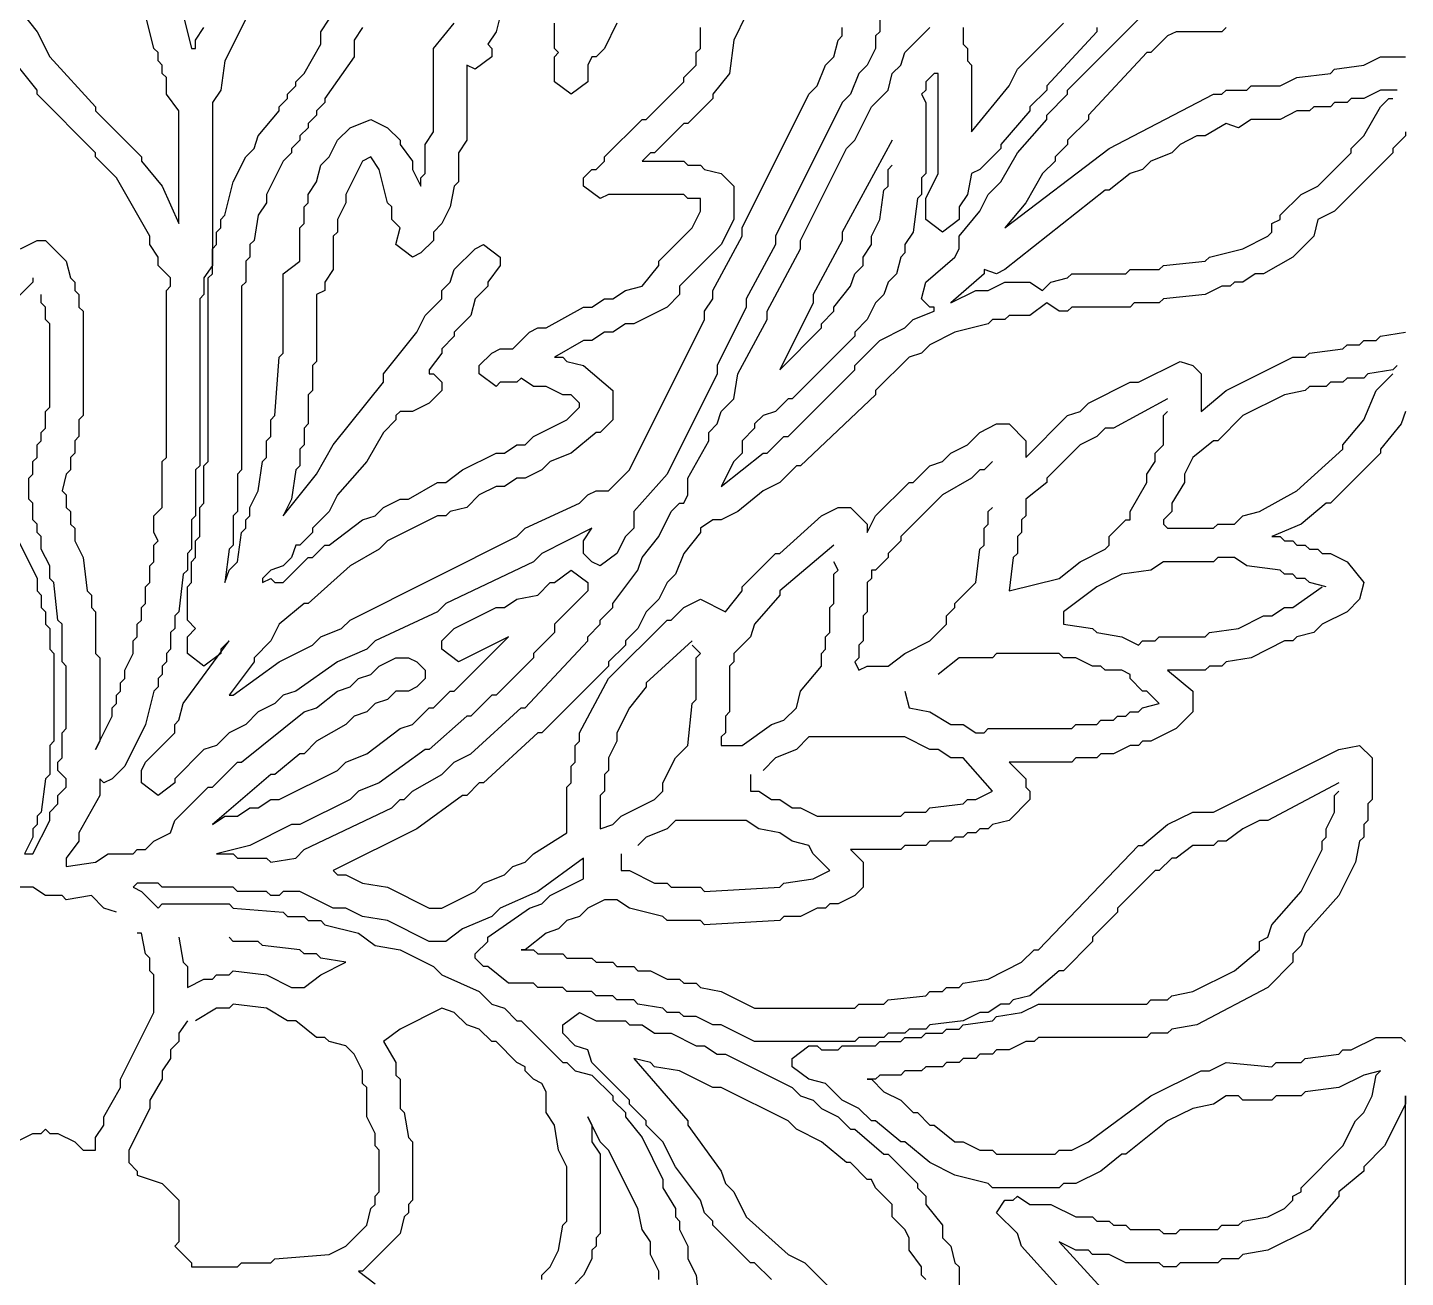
# Model space of a CAD drawing. Header units: metres. Extents: x 80 to 226, y 30 to 176.
# Drawn here: x 177.36 to 205.33, y 61.22 to 86.57 of the extents above; entities that cross this region are included whole.
import ezdxf

# ---------------------------------------------------------------- set-up
doc = ezdxf.new("R2010")
doc.units = ezdxf.units.M

msp = doc.modelspace()

# ---------------------------------------------------------------- linework, layer by layer
for points in [[(194.657, 86.999), (194.657, 86.491), (194.573, 86.407), (194.573, 86.153), (194.403, 85.814), (194.234, 85.645), (194.065, 85.221), (193.895, 85.052), (192.541, 82.343), (192.541, 82.173), (191.948, 81.073), (191.948, 80.903), (191.355, 79.718), (191.355, 79.549), (190.339, 77.517), (189.662, 76.755), (189.662, 76.416), (189.493, 76.247), (189.323, 75.908), (188.985, 75.654), (188.815, 75.739), (188.646, 75.908), (188.646, 76.162), (188.815, 76.416), (187.799, 75.908), (187.63, 75.739), (185.852, 74.892), (185.683, 74.723), (184.413, 74.13), (184.243, 73.961), (183.651, 73.707), (182.804, 73.114), (182.55, 73.029), (182.381, 72.86), (182.042, 72.691), (181.788, 72.437), (181.449, 72.267), (181.195, 72.013), (180.941, 71.929), (180.349, 71.336), (180.349, 71.251), (180.01, 70.997), (179.671, 71.251), (179.671, 71.505), (179.756, 71.675), (180.349, 72.267), (180.349, 72.437), (180.433, 72.521), (180.518, 72.86), (181.449, 74.13), (181.28, 73.961), (181.28, 73.876), (180.941, 73.622), (180.603, 73.876), (180.603, 74.215), (180.772, 74.384), (180.603, 74.553), (180.603, 75.231), (180.687, 75.315), (180.687, 75.739), (180.772, 75.823), (180.772, 76.162), (180.857, 76.247), (180.857, 76.839), (180.941, 76.924), (180.941, 77.686), (181.026, 77.771), (181.026, 81.496), (181.111, 81.581), (181.111, 82.089), (181.195, 82.173), (181.195, 82.427), (181.28, 82.512), (181.28, 82.681), (181.365, 82.766), (181.534, 83.443), (181.788, 83.951), (181.957, 84.121), (182.042, 84.375), (182.465, 84.883), (182.465, 84.967), (182.635, 85.137), (182.635, 85.221), (182.804, 85.391), (182.804, 85.475), (182.973, 85.645), (183.312, 86.237), (183.312, 86.491), (183.481, 86.745)], [(187.037, 87.169), (186.868, 86.491), (186.699, 86.237), (186.783, 86.153), (186.783, 85.983), (186.445, 85.729), (186.275, 85.814), (186.275, 84.29), (186.106, 84.036), (186.106, 83.443), (186.021, 83.359), (185.937, 82.935), (185.767, 82.597), (185.598, 82.427), (185.598, 82.258), (185.344, 82.004), (185.175, 81.919), (184.836, 82.173), (184.921, 82.512), (184.751, 82.681), (184.751, 82.935), (184.667, 83.02), (184.497, 83.697), (184.328, 83.951), (184.159, 83.867), (183.82, 83.189), (183.82, 83.02), (183.651, 82.681), (183.651, 82.427), (183.566, 82.343), (183.566, 81.665), (183.397, 81.411), (183.397, 81.242), (183.227, 81.157), (183.227, 79.803), (183.143, 79.718), (183.143, 79.21), (183.058, 79.125), (183.058, 78.533), (182.973, 78.448), (182.973, 78.109), (182.889, 78.025), (182.889, 77.686), (182.804, 77.601), (182.719, 77.009), (182.55, 76.67), (183.227, 77.517), (183.566, 78.109), (184.582, 79.379), (184.582, 79.549), (185.259, 80.395), (185.429, 80.734), (185.767, 81.073), (185.767, 81.242), (185.937, 81.411), (186.021, 81.665), (186.445, 82.089), (186.614, 82.173), (186.953, 81.919), (186.953, 81.75), (186.699, 81.411), (186.699, 81.327), (186.445, 81.073), (186.36, 80.734), (186.021, 80.395), (186.021, 80.311), (185.767, 80.057), (185.767, 79.972), (185.513, 79.633), (185.513, 79.549), (185.598, 79.549), (185.767, 79.379), (185.767, 79.21), (185.513, 78.956), (185.175, 78.787), (184.921, 78.787), (184.836, 78.702), (184.836, 78.617), (184.582, 78.363), (184.243, 77.771), (183.651, 77.093), (183.481, 76.755), (183.143, 76.416), (183.143, 76.331), (182.889, 76.077), (182.804, 76.077), (182.719, 75.823), (182.55, 75.654), (182.296, 75.569), (182.127, 75.4), (182.127, 75.315), (182.296, 75.4), (182.381, 75.315), (182.55, 75.315), (183.058, 75.823), (183.143, 75.823), (183.397, 76.077), (183.481, 76.077), (184.159, 76.585), (184.413, 76.67), (184.582, 76.839), (184.921, 77.009), (185.09, 77.009), (185.683, 77.347), (185.852, 77.347), (186.191, 77.601), (186.868, 77.94), (187.037, 77.94), (187.291, 78.109), (187.461, 78.109), (187.63, 78.279), (188.307, 78.617), (188.561, 78.871), (188.561, 78.956), (188.392, 79.125), (188.223, 79.125), (187.884, 79.295), (187.63, 79.295), (187.376, 79.464), (187.291, 79.379), (186.953, 79.379), (186.868, 79.295), (186.529, 79.549), (186.529, 79.718), (186.783, 79.972), (186.953, 80.057), (187.207, 80.057), (187.545, 80.395), (187.715, 80.48), (187.884, 80.48), (188.646, 80.903), (188.815, 80.903), (189.069, 81.073), (189.239, 81.073), (189.493, 81.242), (189.831, 81.327), (190.17, 81.75), (190.17, 81.835), (190.847, 82.512), (191.017, 82.851), (191.017, 83.105), (190.763, 83.105), (190.678, 83.189), (189.154, 83.189), (188.985, 83.105), (188.646, 83.359), (188.646, 83.528), (188.815, 83.697), (188.9, 83.697), (189.069, 83.867), (189.069, 83.951), (189.831, 84.713), (189.916, 84.713), (190.678, 85.475), (190.678, 85.56), (190.932, 85.814), (190.932, 86.068), (191.017, 86.153), (191.017, 86.576)], [(177.216, 86.915), (177.555, 86.491), (177.809, 85.983), (178.74, 84.967), (178.74, 84.883), (179.671, 83.951), (179.671, 83.867), (180.095, 83.359), (180.433, 82.597), (180.433, 84.883), (180.179, 85.221), (180.179, 85.56), (180.095, 85.645), (180.095, 85.814), (180.01, 85.899), (180.01, 86.068), (179.925, 86.153), (179.756, 86.83)], [(181.788, 86.745), (181.365, 85.899), (181.28, 85.306), (181.111, 85.052), (181.111, 81.75), (180.941, 81.496), (180.941, 81.157), (180.857, 81.073), (180.857, 77.686), (180.772, 77.601), (180.772, 76.67), (180.687, 76.585), (180.687, 75.993), (180.603, 75.908), (180.603, 75.569), (180.518, 75.485), (180.433, 74.723), (180.349, 74.638), (180.349, 74.384), (180.264, 74.299), (180.264, 73.961), (180.179, 73.876), (180.179, 73.707), (180.095, 73.622), (180.095, 73.453), (180.01, 73.368), (180.01, 73.199), (179.925, 73.114), (179.756, 72.437), (179.333, 71.59), (179.079, 71.336), (178.909, 71.251), (178.825, 71.336), (178.825, 70.997), (178.401, 70.235), (178.401, 70.066), (178.147, 69.727), (178.147, 69.558), (178.74, 69.643), (178.994, 69.812), (179.502, 69.812), (179.587, 69.897), (179.756, 69.897), (179.925, 70.066), (180.264, 70.235), (180.349, 70.489), (181.026, 71.167), (181.111, 71.167), (181.619, 71.675), (181.703, 71.675), (182.973, 72.691), (183.227, 72.775), (183.651, 73.114), (183.905, 73.199), (184.074, 73.368), (184.328, 73.453), (184.497, 73.622), (184.836, 73.791), (185.09, 73.791), (185.259, 73.707), (185.429, 73.537), (185.429, 73.368), (185.259, 73.199), (185.09, 73.114), (184.836, 73.114), (184.667, 72.945), (184.413, 72.86), (184.243, 72.691), (183.989, 72.606), (183.82, 72.437), (183.227, 72.098), (182.973, 71.844), (182.889, 71.844), (182.381, 71.421), (182.296, 71.421), (181.111, 70.405), (181.365, 70.574), (181.619, 70.574), (181.873, 70.743), (182.042, 70.743), (182.296, 70.913), (182.465, 70.913), (183.651, 71.505), (183.82, 71.675), (184.243, 71.844), (184.921, 72.352), (185.175, 72.437), (185.513, 72.775), (185.598, 72.775), (185.937, 73.114), (186.021, 73.114), (187.122, 74.215), (186.106, 73.707), (185.767, 73.961), (185.767, 74.13), (186.021, 74.384), (186.868, 74.807), (187.037, 74.807), (187.291, 74.977), (187.715, 75.061), (187.969, 75.315), (188.053, 75.315), (188.392, 75.569), (188.731, 75.315), (188.731, 75.146), (188.053, 74.469), (188.053, 74.299), (187.63, 73.876), (187.63, 73.791), (186.868, 73.029), (186.783, 73.029), (186.36, 72.606), (186.275, 72.606), (185.513, 71.929), (185.429, 71.929), (184.497, 71.251), (184.074, 71.082), (183.905, 70.913), (182.889, 70.405), (182.719, 70.405), (181.873, 69.981), (181.195, 69.812), (181.534, 69.812), (181.619, 69.727), (182.211, 69.727), (182.296, 69.643), (182.804, 69.727), (182.973, 69.897), (184.751, 70.743), (184.921, 70.913), (185.005, 70.913), (185.175, 71.082), (185.767, 71.421), (186.021, 71.675), (186.36, 71.844), (187.376, 72.775), (187.461, 72.775), (188.731, 74.13), (188.731, 74.215), (188.985, 74.469), (188.985, 74.553), (189.239, 74.807), (189.239, 74.892), (189.747, 75.569), (189.831, 75.823), (190.17, 76.247), (190.424, 76.755), (190.593, 76.924), (190.678, 76.924), (190.763, 77.093), (190.763, 77.432), (191.186, 78.194), (191.186, 78.363), (191.355, 78.533), (191.44, 78.787), (191.694, 79.041), (191.779, 79.549), (192.371, 80.649), (192.371, 80.819), (193.049, 82.089), (193.049, 82.258), (193.98, 84.121), (194.149, 84.29), (194.488, 84.967), (194.827, 85.306), (194.911, 85.645), (195.081, 85.814), (195.165, 86.068), (195.673, 86.576)], [(180.518, 86.83), (180.687, 86.153), (180.772, 86.153), (180.772, 86.322), (180.941, 86.576)], [(191.948, 86.83), (191.694, 86.322), (191.609, 85.645), (191.271, 85.221), (191.271, 85.137), (190.763, 84.629), (190.678, 84.629), (190.085, 84.036), (190.001, 84.036), (189.831, 83.867), (190.678, 83.867), (190.763, 83.782), (191.017, 83.782), (191.101, 83.697), (191.44, 83.613), (191.694, 83.359), (191.694, 82.681), (191.44, 82.173), (190.593, 81.327), (190.593, 81.157), (190.339, 80.903), (189.662, 80.565), (189.493, 80.565), (189.239, 80.395), (189.069, 80.395), (188.815, 80.226), (188.646, 80.226), (188.053, 79.887), (188.223, 79.887), (188.307, 79.803), (188.646, 79.718), (189.239, 79.21), (189.239, 78.617), (188.985, 78.363), (188.9, 78.363), (188.392, 77.94), (187.969, 77.771), (187.799, 77.601), (187.461, 77.432), (187.291, 77.432), (187.037, 77.263), (186.868, 77.263), (186.529, 77.093), (186.275, 76.839), (185.937, 76.755), (185.852, 76.67), (185.683, 76.67), (184.667, 76.162), (184.497, 75.993), (183.905, 75.654), (183.058, 74.892), (182.973, 74.892), (182.465, 74.469), (182.296, 74.13), (181.957, 73.791), (181.957, 73.707), (181.449, 73.029), (181.534, 73.029), (182.465, 73.707), (183.143, 74.045), (183.312, 74.215), (183.735, 74.384), (183.905, 74.553), (187.291, 76.247), (187.461, 76.416), (188.561, 76.924), (188.731, 77.093), (188.9, 77.178), (189.154, 77.178), (189.577, 77.601), (191.101, 80.649), (191.101, 80.819), (191.271, 81.073), (191.271, 81.242), (191.863, 82.343), (191.863, 82.512), (193.218, 85.221), (193.387, 85.391), (193.557, 85.814), (193.726, 85.983), (193.811, 86.322), (193.895, 86.407), (193.895, 86.576)], [(199.06, 86.576), (199.06, 86.491), (198.044, 85.391), (198.044, 85.306), (197.705, 84.967), (197.705, 84.883), (197.113, 84.205), (197.113, 84.121), (196.689, 83.697), (196.52, 83.613), (196.435, 83.189), (196.266, 82.935), (196.266, 82.681), (195.927, 82.427), (195.589, 82.681), (195.589, 83.105), (195.843, 83.613), (195.843, 85.645), (195.758, 85.645), (195.589, 85.475), (195.589, 85.306), (195.504, 85.221), (195.589, 85.052), (195.589, 83.613), (195.504, 83.528), (195.504, 83.189), (195.419, 83.105), (195.335, 82.427), (195.165, 82.173), (195.165, 82.004), (195.081, 81.919), (194.996, 81.581), (194.827, 81.411), (194.742, 81.157), (194.573, 80.988), (194.403, 80.649), (194.149, 80.395), (194.149, 80.311), (192.879, 79.041), (192.795, 79.041), (192.541, 78.787), (192.287, 78.702), (192.117, 78.533), (192.117, 78.448), (191.863, 78.194), (191.863, 77.94), (191.694, 77.771), (191.44, 77.263), (192.287, 77.94), (192.371, 77.94), (192.71, 78.279), (192.795, 78.279), (194.149, 79.633), (194.149, 79.718), (194.657, 80.226), (195.165, 80.48), (195.335, 80.649), (195.758, 80.819), (195.758, 80.903), (195.673, 80.903), (195.504, 81.073), (195.589, 81.411), (196.181, 81.919), (196.266, 82.089), (196.266, 82.343), (196.689, 82.851), (196.859, 83.189), (197.113, 83.443), (197.451, 84.036), (198.044, 84.713), (198.044, 84.798), (198.467, 85.221), (198.467, 85.306), (199.907, 86.745)], [(184.159, 86.576), (183.989, 86.322), (183.989, 85.983), (183.397, 85.137), (183.397, 85.052), (183.227, 84.883), (183.227, 84.798), (183.058, 84.629), (183.058, 84.544), (182.889, 84.375), (182.889, 84.29), (182.719, 84.121), (182.719, 84.036), (182.55, 83.867), (182.211, 83.189), (182.211, 83.02), (182.042, 82.766), (181.957, 82.258), (181.873, 82.173), (181.873, 81.919), (181.788, 81.835), (181.788, 81.411), (181.703, 81.327), (181.703, 77.601), (181.619, 77.517), (181.619, 76.755), (181.534, 76.67), (181.534, 76.077), (181.449, 75.993), (181.365, 75.315), (181.449, 75.569), (181.619, 75.739), (181.703, 76.331), (181.788, 76.416), (181.788, 76.585), (181.873, 76.67), (181.873, 76.839), (182.042, 77.178), (182.127, 77.771), (182.211, 77.855), (182.211, 78.194), (182.296, 78.279), (182.296, 78.617), (182.381, 78.702), (182.465, 79.887), (182.55, 79.972), (182.55, 81.581), (182.889, 81.835), (182.889, 82.512), (182.973, 82.597), (182.973, 82.935), (183.058, 83.02), (183.058, 83.189), (183.227, 83.443), (183.312, 83.782), (183.481, 83.951), (183.651, 84.29), (183.905, 84.544), (184.328, 84.713), (184.667, 84.544), (184.921, 84.29), (184.921, 84.205), (185.175, 83.867), (185.175, 83.697), (185.344, 83.359), (185.344, 83.528), (185.429, 83.613), (185.429, 84.205), (185.598, 84.459), (185.598, 86.153), (186.021, 86.661)], [(189.323, 86.661), (189.069, 86.153), (188.9, 85.983), (188.815, 85.983), (188.731, 85.814), (188.731, 85.475), (188.392, 85.221), (188.053, 85.475), (188.053, 85.983), (188.138, 86.068), (188.053, 86.153), (188.053, 86.661)], [(196.351, 86.576), (196.351, 86.237), (196.435, 86.153), (196.435, 85.899), (196.52, 85.814), (196.52, 84.459), (197.282, 85.391), (197.451, 85.729), (198.383, 86.661)], [(201.685, 86.576), (201.6, 86.491), (200.669, 86.491), (200.499, 86.407), (200.161, 86.068), (200.076, 86.068), (198.891, 84.798), (198.891, 84.713), (198.467, 84.29), (198.467, 84.205), (198.213, 83.951), (198.213, 83.867), (197.959, 83.613), (197.621, 83.02), (197.197, 82.512), (199.314, 84.121), (201.431, 85.221), (201.6, 85.221), (201.685, 85.306), (202.108, 85.306), (202.193, 85.391), (202.785, 85.391), (203.124, 85.56), (203.801, 85.645), (203.886, 85.729), (204.479, 85.814), (204.817, 85.983), (205.325, 85.983)], [(177.216, 82.089), (177.555, 82.258), (177.724, 82.258), (178.147, 81.835), (178.232, 81.496), (178.317, 81.411), (178.317, 81.242), (178.401, 81.157), (178.401, 80.903), (178.486, 80.819), (178.486, 78.702), (178.401, 78.617), (178.401, 78.279), (178.317, 78.194), (178.317, 77.94), (178.232, 77.855), (178.232, 77.601), (178.147, 77.517), (178.063, 77.178), (178.147, 77.093), (178.147, 76.839), (178.232, 76.755), (178.232, 76.501), (178.317, 76.416), (178.317, 76.162), (178.486, 75.823), (178.571, 75.146), (178.655, 75.061), (178.655, 74.807), (178.74, 74.723), (178.74, 73.876), (178.825, 73.791), (178.825, 72.098), (178.74, 71.929), (179.079, 72.606), (179.079, 72.775), (179.163, 72.86), (179.163, 73.029), (179.248, 73.114), (179.248, 73.283), (179.333, 73.368), (179.333, 73.537), (179.502, 73.876), (179.502, 74.13), (179.587, 74.215), (179.587, 74.469), (179.671, 74.553), (179.671, 74.807), (179.756, 74.892), (179.756, 75.231), (179.841, 75.315), (179.841, 75.654), (179.925, 75.739), (179.925, 76.077), (180.01, 76.162), (179.925, 76.331), (179.925, 76.67), (180.095, 76.839), (180.095, 77.771), (180.179, 77.855), (180.179, 81.242), (180.264, 81.327), (180.264, 81.496), (180.01, 81.75), (180.01, 81.919), (179.841, 82.173), (179.841, 82.343), (179.163, 83.528), (178.74, 83.951), (178.74, 84.036), (177.555, 85.221), (177.555, 85.306), (176.877, 86.153)], [(205.156, 85.306), (204.817, 85.306), (204.479, 85.137), (204.225, 85.137), (204.14, 85.052), (203.886, 85.052), (203.801, 84.967), (203.463, 84.967), (203.378, 84.883), (203.124, 84.883), (202.785, 84.713), (202.193, 84.713), (201.939, 84.544), (201.685, 84.629), (201.261, 84.375), (201.092, 84.375), (200.753, 84.205), (200.584, 84.036), (200.161, 83.867), (199.991, 83.697), (199.737, 83.613), (199.314, 83.274), (199.229, 83.274), (197.197, 81.665), (197.028, 81.581), (196.774, 81.665), (196.774, 81.581), (196.097, 80.988), (196.605, 81.242), (196.859, 81.242), (197.197, 81.411), (197.705, 81.411), (197.959, 81.242), (198.129, 81.411), (198.467, 81.496), (198.552, 81.581), (199.653, 81.581), (199.737, 81.665), (200.33, 81.665), (200.415, 81.75), (201.261, 81.835), (201.346, 81.919), (202.023, 82.089), (202.531, 82.343), (202.616, 82.427), (202.616, 82.597), (202.785, 82.681), (202.785, 82.766), (203.209, 83.189), (203.547, 83.359), (204.225, 84.036), (204.225, 84.121), (204.479, 84.375), (204.817, 84.967), (204.987, 85.137), (205.071, 85.137)], [(205.325, 84.459), (205.325, 84.375), (205.071, 84.121), (205.071, 84.036), (203.886, 82.851), (203.547, 82.681), (203.463, 82.343), (203.039, 81.919), (202.447, 81.581), (202.277, 81.581), (202.023, 81.411), (201.854, 81.411), (201.769, 81.327), (201.6, 81.327), (201.261, 81.157), (200.415, 81.073), (200.33, 80.988), (199.822, 80.988), (199.737, 80.903), (198.552, 80.903), (198.467, 80.819), (198.298, 80.819), (198.044, 80.988), (197.705, 80.734), (197.282, 80.734), (197.197, 80.649), (196.943, 80.649), (196.859, 80.565), (196.181, 80.395), (195.673, 80.141), (195.504, 79.972), (195.25, 79.887), (194.573, 79.21), (194.573, 79.125), (193.049, 77.686), (192.964, 77.686), (192.625, 77.347), (192.287, 77.178), (191.779, 76.755), (191.44, 76.585), (191.271, 76.585), (191.017, 76.416), (191.017, 76.331), (190.678, 75.908), (190.509, 75.485), (190.339, 75.315), (190.17, 74.977), (189.916, 74.723), (189.747, 74.384), (189.493, 74.13), (189.493, 74.045), (189.154, 73.707), (189.154, 73.622), (187.799, 72.267), (187.715, 72.267), (186.614, 71.251), (186.529, 71.251), (186.275, 70.997), (186.191, 70.997), (185.259, 70.32), (183.566, 69.473), (183.651, 69.389), (183.82, 69.389), (184.159, 69.219), (184.667, 69.135), (185.513, 68.711), (185.767, 68.711), (186.445, 69.05), (186.614, 69.219), (187.037, 69.389), (187.207, 69.558), (187.461, 69.643), (187.63, 69.812), (188.307, 70.235), (188.307, 71.167), (188.392, 71.251), (188.392, 71.59), (188.477, 71.675), (188.477, 72.013), (188.561, 72.098), (188.561, 72.267), (189.154, 73.368), (190.339, 74.553), (190.424, 74.553), (190.678, 74.807), (191.017, 74.977), (191.525, 74.723), (191.863, 75.146), (191.863, 75.231), (192.541, 75.908), (192.625, 75.908), (193.472, 76.67), (193.811, 76.839), (194.065, 76.839), (194.403, 76.501), (194.403, 76.331), (194.573, 76.67), (195.25, 77.347), (195.335, 77.347), (195.673, 77.686), (195.927, 77.771), (196.097, 77.94), (196.435, 78.109), (196.689, 78.363), (197.028, 78.533), (197.282, 78.533), (197.621, 78.194), (197.621, 77.855), (198.467, 78.702), (198.721, 78.787), (198.891, 78.956), (199.737, 79.379), (199.907, 79.379), (200.753, 79.803), (201.007, 79.718), (201.177, 79.549), (201.177, 78.787), (201.685, 79.21), (203.039, 79.887), (203.293, 79.887), (203.378, 79.972), (204.055, 80.057), (204.14, 80.141), (204.394, 80.141), (204.479, 80.226), (204.733, 80.226), (204.817, 80.311), (205.325, 80.395)], [(194.911, 84.29), (193.895, 82.427), (193.895, 82.258), (193.303, 81.157), (193.303, 80.988), (192.625, 79.633), (193.472, 80.48), (193.472, 80.565), (193.726, 80.819), (193.726, 80.903), (194.065, 81.327), (194.149, 81.581), (194.319, 81.75), (194.319, 81.919), (194.488, 82.173), (194.488, 82.343), (194.657, 82.681), (194.742, 83.274), (194.827, 83.359), (194.827, 83.697), (194.911, 83.782)], [(177.47, 81.496), (177.47, 81.411), (177.047, 80.988)], [(177.047, 76.416), (177.555, 75.4), (177.555, 75.146), (177.639, 75.061), (177.639, 74.807), (177.724, 74.723), (177.724, 74.469), (177.809, 74.384), (177.809, 73.961), (177.893, 73.876), (177.893, 72.098), (177.809, 72.013), (177.809, 71.421), (177.724, 71.336), (177.639, 70.659), (177.555, 70.574), (177.555, 70.405), (177.47, 70.32), (177.47, 70.151), (177.301, 69.812), (177.47, 69.812), (177.809, 70.489), (177.809, 70.659), (177.978, 70.828), (177.978, 70.997), (178.147, 71.167), (178.147, 71.336), (177.978, 71.505), (177.978, 71.675), (178.063, 71.759), (178.063, 72.267), (178.147, 72.352), (178.147, 73.622), (178.063, 73.707), (178.063, 74.469), (177.978, 74.553), (177.893, 75.315), (177.809, 75.4), (177.809, 75.654), (177.639, 75.993), (177.639, 76.247), (177.555, 76.331), (177.555, 76.501), (177.47, 76.585), (177.47, 76.924), (177.385, 77.009), (177.385, 77.432), (177.47, 77.517), (177.47, 77.771), (177.555, 77.855), (177.555, 78.109), (177.639, 78.194), (177.639, 78.363), (177.724, 78.448), (177.724, 78.787), (177.809, 78.871), (177.809, 80.565), (177.724, 80.649), (177.724, 80.903), (177.639, 80.988), (177.639, 81.157)], [(205.156, 79.718), (205.071, 79.633), (204.563, 79.549), (204.479, 79.464), (204.14, 79.464), (204.055, 79.379), (203.801, 79.379), (203.717, 79.295), (203.378, 79.295), (203.293, 79.21), (202.87, 79.125), (202.023, 78.702), (201.515, 78.194), (201.431, 78.194), (201.007, 77.855), (200.838, 77.517), (200.838, 77.347), (200.584, 76.924), (200.584, 76.755), (200.415, 76.585), (200.415, 76.501), (200.499, 76.416), (201.431, 76.416), (201.515, 76.501), (201.854, 76.501), (202.023, 76.67), (202.362, 76.755), (203.124, 77.178), (204.055, 78.025), (204.055, 78.109), (204.479, 78.617), (204.733, 79.21), (205.071, 79.549)], [(200.499, 79.041), (199.399, 78.448), (199.229, 78.448), (199.06, 78.279), (198.721, 78.109), (198.044, 77.432), (198.044, 77.347), (197.621, 77.009), (197.621, 76.67), (197.536, 76.585), (197.536, 76.331), (197.451, 76.247), (197.451, 75.908), (197.367, 75.823), (197.282, 75.146), (198.298, 75.4), (198.721, 75.739), (199.229, 75.993), (199.314, 76.077), (199.314, 76.247), (199.653, 76.585), (199.737, 76.585), (199.737, 76.755), (200.076, 77.347), (200.076, 77.517), (200.245, 77.771), (200.245, 77.94), (200.415, 78.109), (200.415, 78.702), (200.499, 78.787)], [(205.325, 78.787), (205.241, 78.533), (204.817, 78.025), (204.817, 77.94), (203.801, 76.924), (203.717, 76.924), (203.209, 76.501), (202.616, 76.247), (202.785, 76.247), (202.87, 76.162), (203.039, 76.162), (203.124, 76.077), (203.293, 76.077), (203.378, 75.993), (203.547, 75.993), (203.632, 75.908), (203.801, 75.908), (204.14, 75.739), (204.479, 75.315), (204.394, 74.977), (204.14, 74.723), (203.632, 74.469), (203.463, 74.299), (203.124, 74.215), (203.039, 74.13), (202.87, 74.13), (202.193, 73.791), (201.685, 73.707), (201.6, 73.622), (201.346, 73.622), (201.261, 73.537), (200.499, 73.537), (201.007, 73.114), (201.007, 72.691), (200.669, 72.352), (200.161, 72.098), (199.991, 72.098), (199.907, 72.013), (199.737, 72.013), (199.399, 71.844), (199.145, 71.844), (199.06, 71.759), (198.637, 71.759), (198.552, 71.675), (197.282, 71.675), (197.621, 71.336), (197.621, 71.167), (197.705, 71.082), (197.705, 70.913), (197.282, 70.489), (196.943, 70.405), (196.859, 70.32), (196.689, 70.32), (196.605, 70.235), (196.435, 70.235), (196.351, 70.151), (196.181, 70.151), (196.097, 70.066), (195.673, 70.066), (195.589, 69.981), (195.165, 69.981), (195.081, 69.897), (194.065, 69.897), (194.319, 69.643), (194.319, 69.135), (194.149, 68.965), (193.811, 68.796), (193.641, 68.796), (193.557, 68.711), (193.387, 68.711), (193.049, 68.542), (192.71, 68.542), (192.625, 68.457), (191.101, 68.373), (191.017, 68.457), (190.339, 68.457), (190.255, 68.542), (189.577, 68.711), (189.323, 68.881), (189.069, 68.881), (188.731, 68.711), (188.561, 68.542), (188.307, 68.457), (188.138, 68.288), (187.884, 68.203), (187.461, 67.865), (187.376, 67.865), (187.63, 67.865), (187.715, 67.78), (188.223, 67.78), (188.307, 67.695), (188.815, 67.695), (188.9, 67.611), (189.239, 67.611), (189.323, 67.526), (189.662, 67.526), (189.747, 67.441), (190.001, 67.441), (190.339, 67.272), (190.593, 67.272), (190.678, 67.187), (190.932, 67.187), (191.017, 67.103), (191.44, 67.018), (192.117, 66.679), (194.149, 66.679), (194.234, 66.764), (194.742, 66.764), (194.827, 66.849), (195.589, 66.933), (195.673, 67.018), (195.927, 67.018), (196.012, 67.103), (196.266, 67.103), (196.351, 67.187), (196.859, 67.272), (197.536, 67.611), (197.79, 67.865), (197.875, 67.865), (199.907, 69.981), (199.991, 69.981), (200.499, 70.405), (201.007, 70.659), (201.431, 70.659), (203.971, 71.929), (204.394, 72.013), (204.648, 71.759), (204.648, 70.913), (204.563, 70.828), (204.563, 70.489), (204.479, 70.405), (204.479, 70.151), (204.394, 70.066), (204.309, 69.643), (203.971, 68.965), (203.293, 68.203), (203.209, 67.949), (203.039, 67.78), (203.039, 67.611), (202.531, 67.103), (201.092, 66.341), (200.584, 66.256), (200.499, 66.171), (200.161, 66.171), (200.076, 66.087), (197.875, 66.087), (197.79, 66.002), (197.621, 66.002), (197.282, 65.833), (197.028, 65.833), (196.943, 65.748), (196.689, 65.748), (196.605, 65.663), (196.351, 65.663), (196.266, 65.579), (196.012, 65.579), (195.927, 65.494), (195.589, 65.494), (195.504, 65.409), (195.165, 65.409), (195.081, 65.325), (194.657, 65.325), (194.573, 65.24), (194.403, 65.24), (194.488, 65.24), (194.742, 64.986), (195.081, 64.817), (195.335, 64.563), (195.419, 64.563), (195.673, 64.309), (195.758, 64.309), (196.181, 63.97), (196.351, 63.97), (196.689, 63.801), (196.943, 63.801), (197.028, 63.716), (198.213, 63.716), (198.298, 63.801), (198.552, 63.801), (198.891, 63.97), (200.161, 64.901), (201.177, 65.409), (201.346, 65.409), (201.685, 65.579), (202.616, 65.494), (202.701, 65.579), (203.209, 65.579), (203.293, 65.663), (203.971, 65.748), (204.055, 65.833), (204.225, 65.833), (204.733, 66.087), (205.241, 66.087), (205.325, 66.002)], [(196.943, 77.771), (196.774, 77.601), (196.689, 77.601), (196.52, 77.432), (195.927, 77.093), (195.081, 76.247), (195.081, 76.162), (194.827, 75.908), (194.827, 75.823), (194.573, 75.569), (194.488, 75.569), (194.488, 75.4), (194.403, 75.315), (194.403, 74.723), (194.319, 74.638), (194.319, 74.13), (194.234, 74.045), (194.234, 73.791), (194.149, 73.707), (194.234, 73.537), (194.403, 73.622), (194.827, 73.622), (195.165, 73.876), (195.673, 74.13), (196.012, 74.469), (196.012, 74.638), (196.181, 74.807), (196.181, 74.892), (196.605, 75.315), (196.689, 75.993), (196.774, 76.077), (196.774, 76.416), (196.859, 76.501), (196.859, 76.755), (196.943, 76.839)], [(193.726, 76.077), (192.625, 75.146), (192.625, 75.061), (192.117, 74.469), (192.033, 74.215), (191.694, 73.876), (191.694, 73.707), (191.609, 73.622), (191.609, 72.691), (191.525, 72.606), (191.525, 72.267), (191.44, 72.183), (191.44, 72.013), (191.863, 72.013), (192.456, 72.437), (192.71, 72.521), (192.964, 72.775), (193.049, 73.114), (193.472, 73.622), (193.472, 73.876), (193.557, 73.961), (193.557, 74.215), (193.641, 74.299), (193.641, 74.807), (193.726, 74.892), (193.726, 75.485), (193.811, 75.569), (193.726, 75.739)], [(203.717, 75.231), (203.378, 75.315), (203.293, 75.4), (203.124, 75.4), (203.039, 75.485), (202.87, 75.485), (202.785, 75.569), (202.108, 75.654), (201.854, 75.823), (201.515, 75.823), (201.431, 75.739), (200.415, 75.739), (200.161, 75.569), (199.568, 75.485), (199.06, 75.231), (198.383, 74.723), (198.383, 74.469), (198.975, 74.384), (199.06, 74.299), (199.568, 74.215), (199.907, 74.045), (199.991, 74.13), (200.245, 74.13), (200.33, 74.215), (201.261, 74.215), (201.346, 74.299), (201.939, 74.384), (202.447, 74.638), (202.616, 74.638), (202.87, 74.807), (203.039, 74.807), (203.632, 75.231)], [(190.847, 74.13), (189.916, 73.283), (189.916, 73.199), (189.577, 72.775), (189.323, 72.267), (189.323, 72.098), (189.154, 71.759), (189.154, 71.505), (189.069, 71.421), (189.069, 71.082), (188.985, 70.997), (188.985, 70.32), (189.239, 70.405), (189.408, 70.574), (190.085, 70.913), (190.255, 71.082), (190.255, 71.251), (190.509, 71.759), (190.763, 72.013), (190.847, 72.86), (190.932, 72.945), (190.932, 73.791), (191.017, 73.876), (190.847, 74.045)], [(195.165, 73.114), (195.25, 72.775), (195.673, 72.691), (196.097, 72.437), (196.351, 72.437), (196.605, 72.267), (196.774, 72.267), (196.859, 72.352), (198.552, 72.352), (198.637, 72.437), (199.06, 72.437), (199.145, 72.521), (199.399, 72.521), (199.483, 72.606), (199.653, 72.606), (199.737, 72.691), (199.907, 72.691), (199.991, 72.775), (200.33, 72.86), (200.076, 73.114), (199.991, 73.114), (199.737, 73.368), (199.737, 73.453), (199.568, 73.537), (199.229, 73.537), (199.145, 73.622), (198.975, 73.622), (198.637, 73.791), (198.383, 73.791), (198.298, 73.876), (197.028, 73.876), (196.943, 73.791), (196.266, 73.791), (195.843, 73.453)], [(192.033, 71.421), (192.033, 71.082), (192.202, 71.082), (192.456, 70.913), (192.625, 70.913), (192.879, 70.743), (193.049, 70.743), (193.387, 70.574), (195.081, 70.574), (195.165, 70.659), (195.589, 70.659), (195.673, 70.743), (196.351, 70.828), (196.435, 70.913), (196.605, 70.913), (196.943, 71.082), (196.351, 71.759), (196.097, 71.759), (195.843, 71.929), (195.673, 71.929), (195.165, 72.183), (193.218, 72.183), (192.964, 71.929), (192.541, 71.759), (192.287, 71.505)], [(203.971, 71.251), (202.531, 70.489), (202.362, 70.489), (202.023, 70.32), (201.685, 70.066), (201.515, 70.066), (201.431, 69.981), (201.007, 69.981), (200.669, 69.727), (200.584, 69.727), (200.33, 69.473), (200.245, 69.473), (199.483, 68.711), (199.483, 68.627), (198.975, 68.119), (198.975, 68.034), (198.383, 67.441), (198.298, 67.441), (197.705, 66.933), (197.367, 66.849), (197.282, 66.764), (197.113, 66.764), (196.859, 66.595), (196.689, 66.595), (196.351, 66.425), (195.673, 66.341), (195.589, 66.256), (195.25, 66.256), (195.165, 66.171), (194.827, 66.171), (194.742, 66.087), (194.234, 66.087), (194.149, 66.002), (192.117, 66.002), (191.44, 66.341), (191.271, 66.341), (190.932, 66.51), (190.678, 66.51), (190.593, 66.595), (190.339, 66.595), (190.255, 66.679), (189.747, 66.764), (189.662, 66.849), (189.323, 66.849), (189.239, 66.933), (188.9, 66.933), (188.815, 67.018), (188.307, 67.018), (188.223, 67.103), (187.715, 67.103), (187.63, 67.187), (187.122, 67.187), (186.699, 67.526), (186.614, 67.526), (186.445, 67.695), (186.445, 67.78), (186.699, 68.034), (186.699, 68.119), (187.545, 68.711), (187.799, 68.796), (187.969, 68.965), (188.646, 69.304), (188.646, 69.727), (187.715, 69.05), (186.953, 68.711), (186.783, 68.542), (186.191, 68.288), (185.852, 68.034), (185.513, 68.034), (184.667, 68.457), (184.159, 68.542), (183.82, 68.711), (183.566, 68.711), (182.889, 69.05), (182.55, 69.05), (182.465, 68.965), (182.296, 68.965), (182.211, 69.05), (181.619, 69.05), (181.534, 69.135), (180.095, 69.135), (180.01, 69.219), (179.587, 69.219), (179.502, 69.135), (179.671, 69.05), (180.01, 68.711), (180.095, 68.796), (181.449, 68.796), (181.534, 68.711), (182.55, 68.627), (182.635, 68.542), (182.973, 68.542), (183.058, 68.457), (183.312, 68.457), (183.397, 68.373), (184.074, 68.203), (184.413, 67.949), (184.921, 67.865), (185.598, 67.526), (185.767, 67.357), (186.529, 67.018), (186.783, 66.764), (187.037, 66.679), (187.291, 66.425), (187.376, 66.425), (188.223, 65.579), (188.307, 65.579), (188.477, 65.409), (188.815, 65.325), (189.239, 64.901), (189.239, 64.817), (189.493, 64.563), (189.493, 64.478), (189.831, 64.055), (190.255, 63.208), (190.255, 63.039), (190.509, 62.615), (190.509, 62.446), (190.593, 62.361), (190.593, 62.192), (190.763, 61.853), (190.763, 61.599), (190.932, 61.261), (191.017, 60.414)], [(198.298, 61.007), (197.536, 61.853), (197.451, 62.107), (197.028, 62.531), (197.197, 62.785), (197.367, 62.785), (197.451, 62.869), (197.705, 62.7), (198.129, 62.7), (198.637, 62.446), (198.975, 62.446), (199.06, 62.361), (199.314, 62.361), (199.399, 62.277), (199.653, 62.277), (199.737, 62.192), (200.33, 62.192), (200.415, 62.107), (200.669, 62.107), (200.753, 62.192), (201.515, 62.192), (201.6, 62.277), (201.939, 62.277), (202.023, 62.361), (202.531, 62.446), (202.87, 62.615), (203.039, 62.785), (203.039, 62.869), (203.209, 62.954), (203.209, 63.039), (204.055, 63.885), (204.309, 64.393), (204.479, 64.563), (204.648, 64.901), (204.733, 65.325), (204.817, 65.409), (204.479, 65.325), (203.971, 65.071), (203.293, 64.986), (203.209, 64.901), (202.701, 64.901), (202.616, 64.817), (202.023, 64.817), (201.939, 64.901), (201.685, 64.901), (201.431, 64.732), (201.007, 64.647), (200.499, 64.393), (199.653, 63.716), (199.568, 63.716), (199.145, 63.377), (198.637, 63.123), (198.383, 63.123), (198.298, 63.039), (196.943, 63.039), (196.859, 63.123), (196.181, 63.293), (195.673, 63.547), (195.165, 63.97), (195.081, 63.97), (194.573, 64.393), (194.488, 64.393), (194.234, 64.647), (193.895, 64.817), (193.557, 65.155), (193.218, 65.24), (192.879, 65.494), (192.879, 65.663), (193.218, 65.917), (193.387, 65.917), (193.472, 65.833), (193.811, 65.833), (193.895, 65.917), (194.573, 65.917), (194.657, 66.002), (195.081, 66.002), (195.165, 66.087), (195.504, 66.087), (195.589, 66.171), (195.927, 66.171), (196.012, 66.256), (196.266, 66.256), (196.351, 66.341), (196.943, 66.425), (197.028, 66.51), (197.536, 66.595), (197.875, 66.764), (200.076, 66.764), (200.161, 66.849), (200.499, 66.849), (200.584, 66.933), (201.007, 67.018), (201.854, 67.441), (202.362, 67.865), (202.362, 68.034), (202.531, 68.119), (202.616, 68.373), (203.209, 69.05), (203.632, 69.897), (203.632, 70.066), (203.717, 70.151), (203.717, 70.32), (203.886, 70.659), (203.886, 70.997), (203.971, 71.082)], [(189.408, 69.812), (189.408, 69.473), (189.577, 69.473), (190.085, 69.219), (190.339, 69.219), (190.424, 69.135), (191.017, 69.135), (191.101, 69.05), (192.625, 69.135), (192.71, 69.219), (193.303, 69.304), (193.641, 69.473), (193.303, 69.812), (193.218, 69.981), (192.879, 70.066), (192.625, 70.235), (192.202, 70.32), (191.948, 70.489), (190.509, 70.489), (190.339, 70.32), (189.916, 70.151), (189.747, 69.981)], [(179.163, 68.627), (178.909, 68.711), (178.655, 68.965), (178.147, 68.881), (178.063, 68.965), (177.724, 68.965), (177.47, 69.135), (176.962, 69.135)], [(177.131, 63.97), (177.47, 64.139), (177.639, 64.139), (177.724, 64.224), (177.809, 64.139), (177.978, 64.139), (178.317, 63.97), (178.486, 63.801), (178.74, 63.801), (178.74, 64.055), (178.909, 64.309), (178.909, 64.478), (179.248, 65.071), (179.248, 65.24), (179.925, 66.595), (179.925, 67.357), (179.841, 67.441), (179.841, 67.695), (179.756, 67.78), (179.671, 68.203), (179.587, 68.203)], [(180.433, 68.119), (180.518, 67.611), (180.603, 67.526), (180.603, 67.103), (180.941, 67.272), (181.111, 67.272), (181.195, 67.357), (181.449, 67.357), (181.534, 67.441), (182.211, 67.357), (182.719, 67.103), (182.973, 67.103), (183.312, 67.357), (183.82, 67.611), (183.312, 67.695), (183.227, 67.78), (182.973, 67.78), (182.889, 67.865), (182.127, 67.949), (182.042, 68.034), (181.534, 68.034), (181.449, 68.119)], [(180.603, 66.425), (180.433, 66.171), (180.433, 66.002), (180.264, 65.833), (180.264, 65.663), (180.095, 65.409), (180.095, 65.24), (179.841, 64.817), (179.841, 64.647), (179.417, 63.801), (179.417, 63.547), (179.587, 63.377), (179.587, 63.293), (180.095, 63.123), (180.433, 62.785), (180.433, 61.938), (180.349, 61.853), (180.687, 61.515), (180.687, 61.43), (181.619, 61.43), (181.703, 61.515), (182.296, 61.515), (182.381, 61.599), (183.481, 61.684), (183.82, 61.853), (184.243, 62.277), (184.328, 62.615), (184.413, 62.7), (184.413, 62.869), (184.497, 62.954), (184.497, 63.801), (184.413, 63.885), (184.413, 64.139), (184.243, 64.478), (184.243, 65.071), (184.159, 65.155), (184.159, 65.409), (183.989, 65.748), (183.82, 65.917), (183.481, 66.002), (183.397, 66.087), (183.227, 66.087), (182.804, 66.425), (182.635, 66.425), (182.211, 66.679), (181.534, 66.764), (181.449, 66.679), (181.195, 66.679), (180.772, 66.425)], [(187.799, 61.176), (187.799, 61.261), (187.969, 61.43), (188.138, 61.769), (188.223, 62.277), (188.307, 62.361), (188.307, 63.462), (188.138, 63.801), (188.053, 64.309), (187.884, 64.563), (187.884, 64.986), (187.799, 65.155), (187.63, 65.24), (187.461, 65.409), (187.461, 65.494), (187.291, 65.579), (186.868, 66.002), (186.783, 66.002), (186.529, 66.256), (186.275, 66.341), (186.021, 66.595), (185.767, 66.679), (184.921, 66.256), (184.582, 66.002), (184.836, 65.579), (184.836, 65.325), (184.921, 65.24), (184.921, 64.647), (185.005, 64.563), (185.09, 64.055), (185.175, 63.97), (185.175, 62.785), (185.09, 62.7), (185.09, 62.531), (185.005, 62.446), (184.921, 62.107), (184.159, 61.345), (184.074, 61.345), (184.413, 61.091)], [(192.456, 61.176), (192.117, 61.515), (192.033, 61.515), (191.271, 62.277), (191.271, 62.361), (191.101, 62.531), (191.017, 62.785), (190.509, 63.462), (190.255, 63.97), (189.916, 64.309), (189.916, 64.393), (189.577, 64.732), (189.577, 64.817), (188.815, 65.579), (188.731, 65.833), (188.477, 65.917), (188.223, 66.171), (188.223, 66.341), (188.561, 66.595), (188.9, 66.425), (189.493, 66.425), (189.577, 66.341), (189.831, 66.341), (190.085, 66.171), (190.424, 66.171), (190.932, 65.917), (191.101, 65.917), (191.355, 65.748), (191.525, 65.748), (192.879, 65.071), (193.049, 64.901), (193.303, 64.817), (193.472, 64.647), (193.811, 64.478), (194.065, 64.224), (194.149, 64.224), (194.742, 63.716), (194.827, 63.716), (195.419, 63.123), (195.419, 63.039), (195.589, 62.869), (195.589, 62.7), (195.927, 62.277), (195.927, 62.023), (196.097, 61.853), (196.181, 61.515), (196.266, 61.43), (196.266, 60.922)], [(195.589, 61.176), (195.504, 61.261), (195.504, 61.43), (195.25, 61.769), (195.25, 62.023), (195.165, 62.192), (194.911, 62.446), (194.911, 62.7), (194.573, 63.039), (194.488, 63.208), (194.403, 63.208), (194.065, 63.547), (193.98, 63.547), (193.472, 63.97), (192.964, 64.224), (192.795, 64.393), (191.44, 65.071), (191.271, 65.071), (190.593, 65.409), (190.085, 65.494), (190.001, 65.579), (189.662, 65.663), (190.763, 64.393), (190.763, 64.309), (191.44, 63.377), (191.525, 63.123), (191.694, 62.954), (191.948, 62.446), (192.795, 61.684), (193.133, 61.515), (193.641, 61.007)], [(205.325, 50.847), (205.325, 64.901), (205.325, 64.732), (204.902, 63.885), (204.479, 63.462), (204.479, 63.377), (203.971, 62.954), (203.971, 62.869), (203.378, 62.192), (202.531, 61.769), (202.023, 61.684), (201.939, 61.599), (201.6, 61.599), (201.515, 61.515), (200.753, 61.515), (200.669, 61.43), (200.415, 61.43), (200.33, 61.515), (199.653, 61.515), (199.314, 61.684), (198.975, 61.684), (198.891, 61.769), (198.637, 61.769), (198.298, 61.938), (199.229, 60.922)], [(190.17, 61.176), (190.17, 61.345), (190.001, 61.684), (190.001, 61.938), (189.831, 62.192), (189.747, 62.615), (189.154, 63.801), (188.985, 63.97), (188.731, 64.478), (188.815, 64.309), (188.815, 63.97), (188.985, 63.716), (188.985, 62.107), (188.9, 62.023), (188.9, 61.853), (188.815, 61.769), (188.815, 61.599), (188.646, 61.261), (188.477, 61.091)]]:
    msp.add_lwpolyline(points)

doc.saveas('drawing.dxf')
